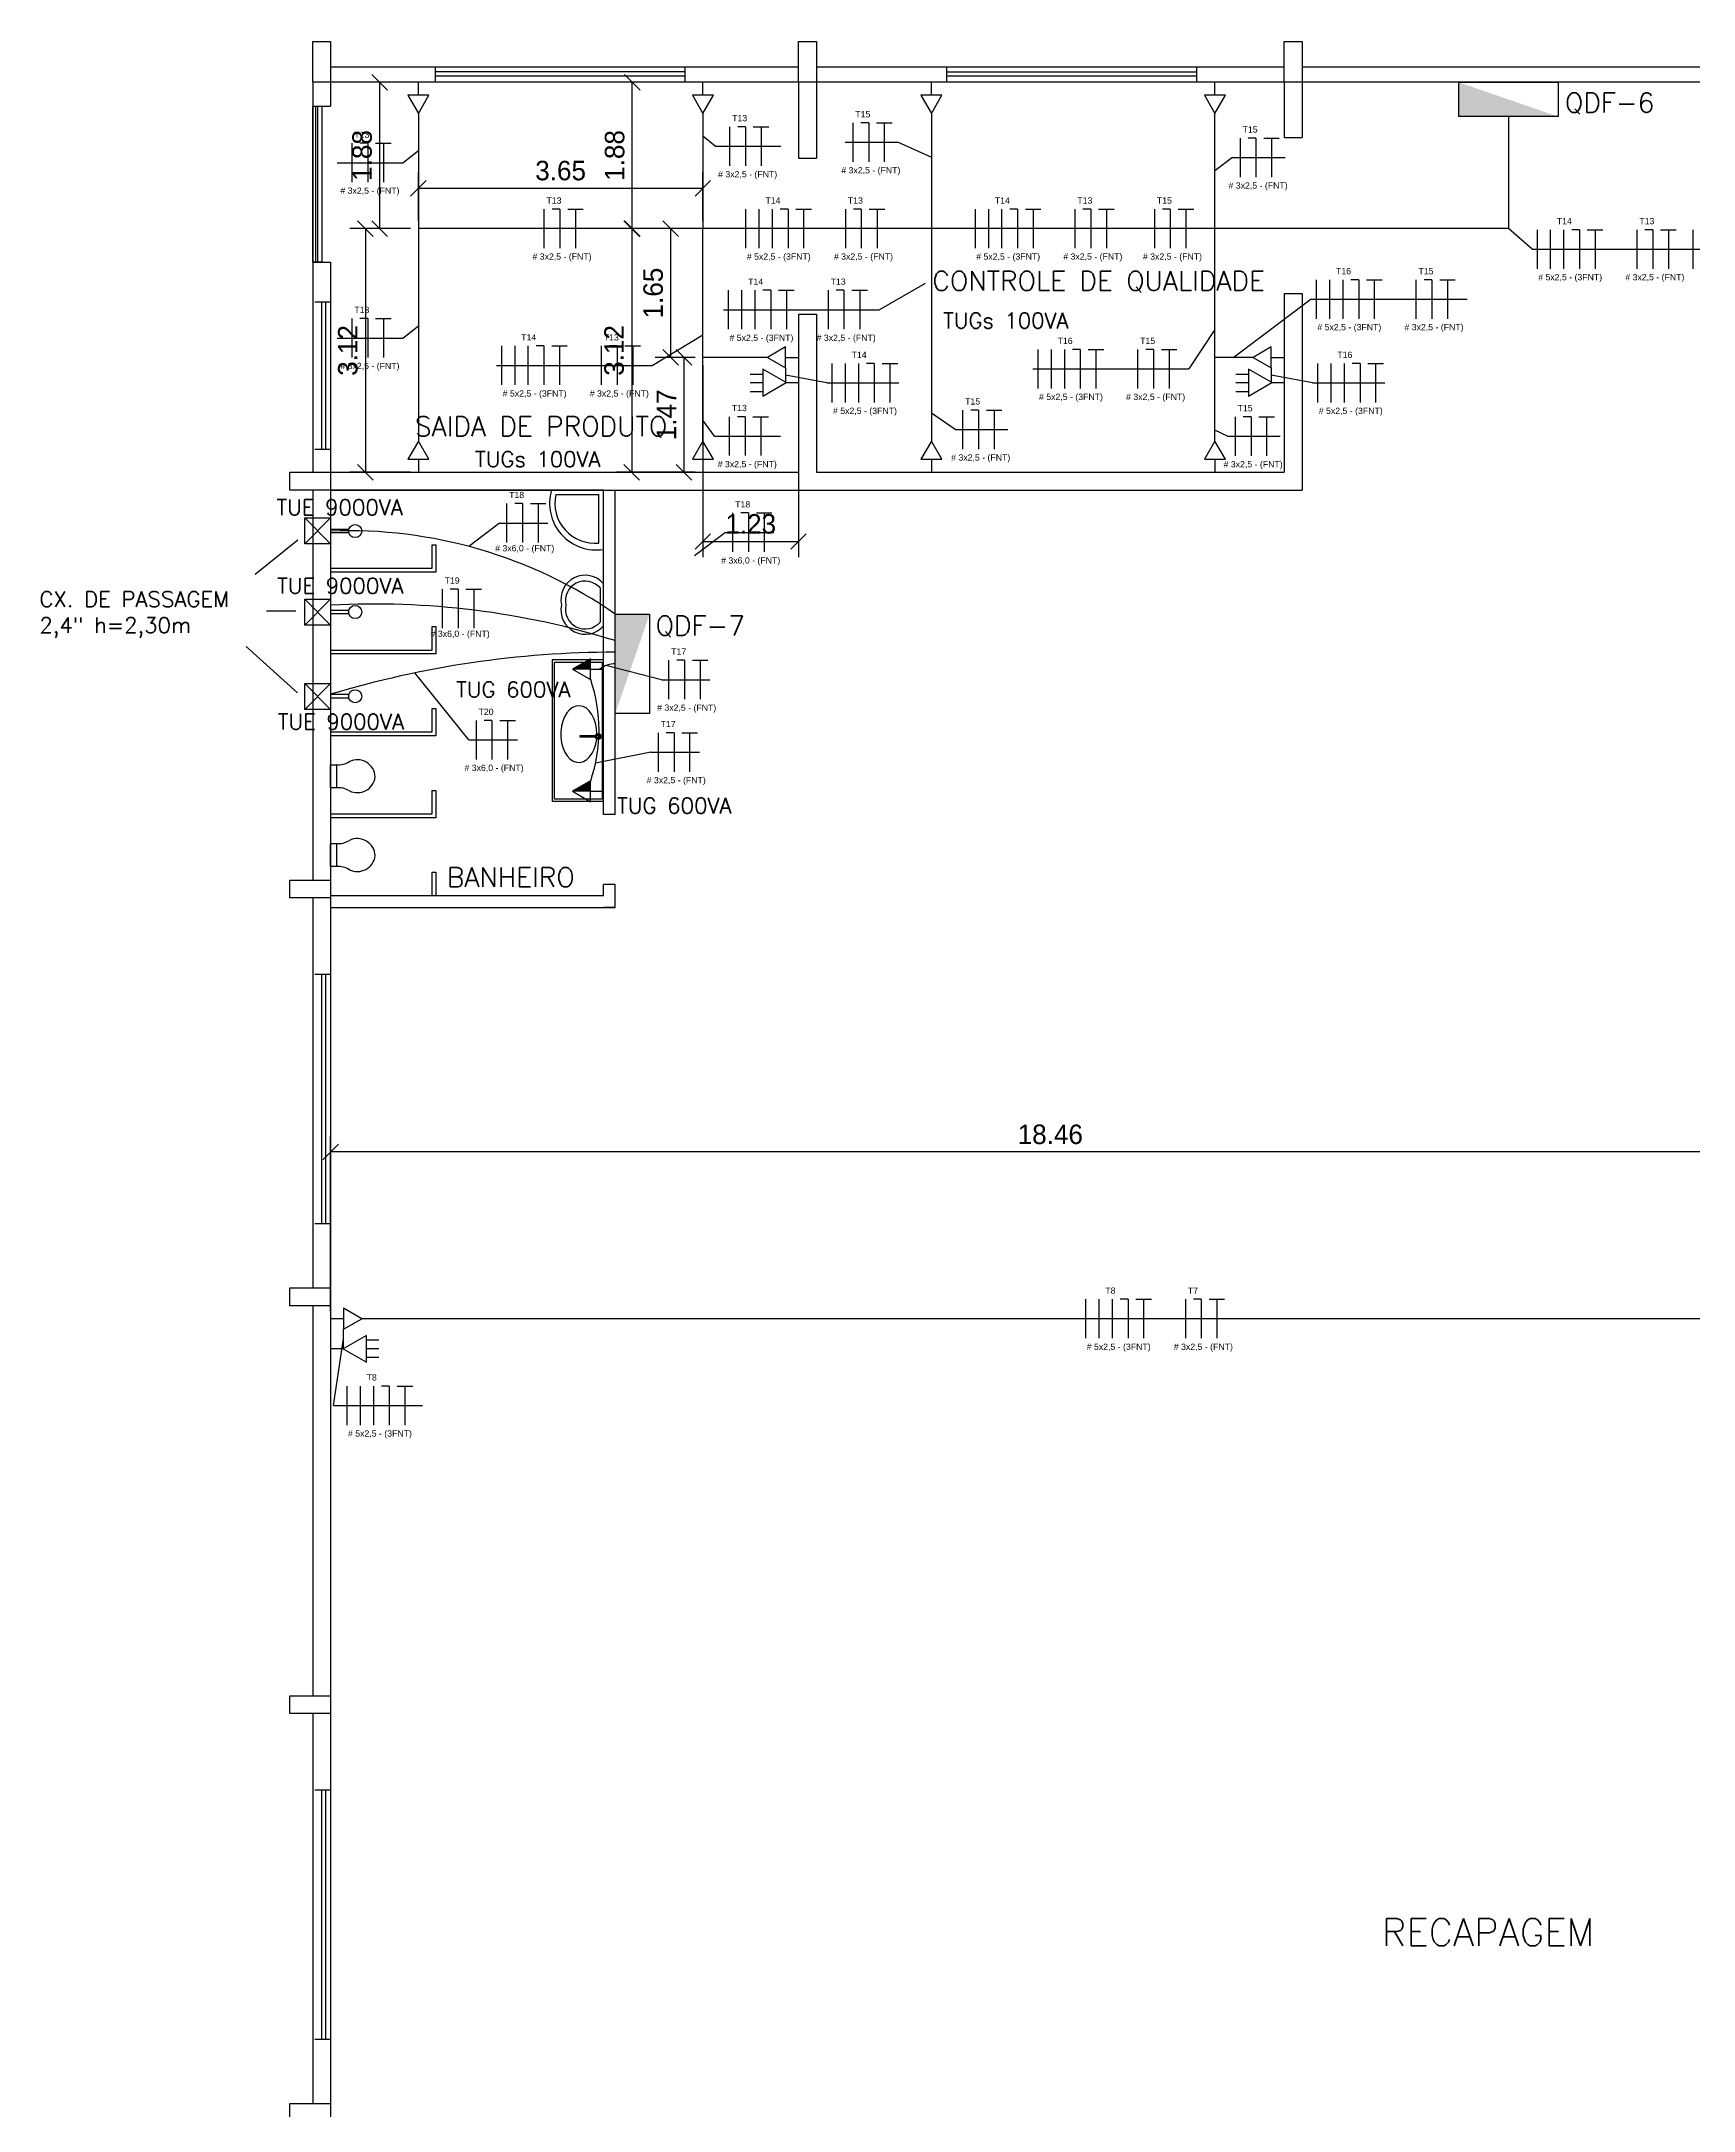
# Model space of a CAD drawing. Extents: x 196 to 330, y 12 to 148.
# Drawn here: x 271.14 to 292.33, y 107.53 to 134.06 of the extents above; entities that cross this region are included whole.
import ezdxf

# ---------------------------------------------------------------- set-up
doc = ezdxf.new("R2010")
doc.units = 0
doc.header["$MEASUREMENT"] = 0
doc.layers.get('0').update_dxf_attribs({"linetype": 'CONTINUOUS'})
doc.layers.get('DEFPOINTS').update_dxf_attribs({"linetype": 'CONTINUOUS'})
for name, color, linetype in [('_ARQ', 5, 'CONTINUOUS'), ('_ARQ-TEXTO', 4, 'CONTINUOUS'), ('_ELT-Eletroduto', 7, 'CONTINUOUS'), ('_ELT-PONTO', 2, 'CONTINUOUS'), ('_ELT-PONTO-TEXTO', 4, 'CONTINUOUS'), ('ELET_FIAÇÃO', 1, 'CONTINUOUS'), ('ELT_FIAÇÃO_TEXTO', 255, 'CONTINUOUS')]:
    doc.layers.add(name, color=color, linetype=linetype)
doc.styles.add('ARIAL', font='arial.ttf')
doc.styles.add('ROMANS', font='romans')
doc.dimstyles.new('LUMINOTECNICO', dxfattribs={"dimscale": 0, "dimtxt": 0.25, "dimasz": 0.2, "dimexe": 0.2, "dimexo": 0.1, "dimgap": 0.1, "dimtad": 1, "dimdsep": 46, "dimtxsty": 'Standard', "dimblk1": 'OBLIQUE', "dimblk2": 'OBLIQUE', "dimsah": 1, "dimcen": 0.2, "dimadec": 1, "dimazin": 0, "dimtfac": 1, "dimtmove": 0, "dimatfit": 3, "dimldrblk": 'OBLIQUE', "dimfxl": 1, "dimtolj": 1, "dimtzin": 0, "dimarcsym": 0})

# ---------------------------------------------------------------- blocks, each defined once
blk = doc.blocks.new('_OBLIQUE')
at = {"color": 0, "linetype": 'ByBlock'}
blk.add_line((-0.5, -0.5), (0.5, 0.5), dxfattribs=at)
blk = doc.blocks.new('*D42')
at = {"layer": '_ELT-Eletroduto', "color": 0, "linetype": 'Continuous', "lineweight": -2, "transparency": 16777216}
for p, q in [((274.854, 117.781), (274.854, 120.019)), ((293.313, 117.781), (293.313, 120.019)), ((293.313, 119.819), (274.854, 119.819))]:
    blk.add_line(p, q, dxfattribs=at)
at = {"layer": 'DEFPOINTS', "color": 0, "linetype": 'Continuous', "transparency": 16777216}
for p in [(274.854, 119.819), (274.854, 117.681), (293.313, 117.681)]:
    blk.add_point(p, dxfattribs=at)
at = {"layer": '_ELT-Eletroduto', "color": 0, "linetype": 'Continuous', "lineweight": -2, "transparency": 16777216, "xscale": 0.2, "yscale": 0.2, "zscale": 0.2, "rotation": 180}
blk.add_blockref('_OBLIQUE', (274.854, 119.819), dxfattribs=at)
at = {"layer": '_ELT-Eletroduto', "color": 0, "linetype": 'Continuous', "lineweight": -2, "transparency": 16777216, "xscale": 0.2, "yscale": 0.2, "zscale": 0.2}
blk.add_blockref('_OBLIQUE', (293.313, 119.819), dxfattribs=at)
at = {"layer": '_ELT-Eletroduto', "color": 0, "linetype": 'Continuous', "transparency": 16777216, "insert": (284.083, 120.044), "char_height": 0.25, "attachment_point": 5}
blk.add_mtext('\\A1;18.46', dxfattribs=at)
blk = doc.blocks.new('*D54')
at = {"layer": '_ELT-Eletroduto', "color": 0, "linetype": 'Continuous', "lineweight": -2, "transparency": 16777216}
for p, q in [((279.527, 133.534), (278.522, 133.534)), ((278.722, 131.658), (278.722, 133.534)), ((279.527, 131.658), (278.522, 131.658))]:
    blk.add_line(p, q, dxfattribs=at)
at = {"layer": 'DEFPOINTS', "color": 0, "linetype": 'Continuous', "transparency": 16777216}
for p in [(278.722, 133.534), (279.627, 133.534), (279.627, 131.658)]:
    blk.add_point(p, dxfattribs=at)
at = {"layer": '_ELT-Eletroduto', "color": 0, "linetype": 'Continuous', "lineweight": -2, "transparency": 16777216, "xscale": 0.2, "yscale": 0.2, "zscale": 0.2}
for p, rotation in [((278.722, 133.534), 90), ((278.722, 131.658), 270)]:
    blk.add_blockref('_OBLIQUE', p, dxfattribs=dict(at, rotation=rotation))
at = {"layer": '_ELT-Eletroduto', "color": 0, "linetype": 'Continuous', "transparency": 16777216, "insert": (278.497, 132.596), "char_height": 0.25, "attachment_point": 5, "rotation": 90}
blk.add_mtext('\\A1;1.88', dxfattribs=at)
blk = doc.blocks.new('*D55')
at = {"layer": '_ELT-Eletroduto', "color": 0, "linetype": 'Continuous', "lineweight": -2, "transparency": 16777216}
for p, q in [((279.527, 131.658), (278.515, 131.658)), ((278.715, 131.658), (278.715, 128.534)), ((279.527, 128.534), (278.515, 128.534))]:
    blk.add_line(p, q, dxfattribs=at)
at = {"layer": 'DEFPOINTS', "color": 0, "linetype": 'Continuous', "transparency": 16777216}
for p in [(279.627, 131.658), (278.715, 128.534), (279.627, 128.534)]:
    blk.add_point(p, dxfattribs=at)
at = {"layer": '_ELT-Eletroduto', "color": 0, "linetype": 'Continuous', "lineweight": -2, "transparency": 16777216, "xscale": 0.2, "yscale": 0.2, "zscale": 0.2}
for p, rotation in [((278.715, 131.658), 90), ((278.715, 128.534), 270)]:
    blk.add_blockref('_OBLIQUE', p, dxfattribs=dict(at, rotation=rotation))
at = {"layer": '_ELT-Eletroduto', "color": 0, "linetype": 'Continuous', "transparency": 16777216, "insert": (278.49, 130.096), "char_height": 0.25, "attachment_point": 5, "rotation": 90}
blk.add_mtext('\\A1;3.12', dxfattribs=at)
blk = doc.blocks.new('*D56')
at = {"layer": '_ELT-Eletroduto', "color": 0, "linetype": 'Continuous', "lineweight": -2, "transparency": 16777216}
for p, q in [((275.979, 131.758), (275.979, 132.376)), ((275.979, 132.176), (279.627, 132.176)), ((279.627, 131.758), (279.627, 132.376))]:
    blk.add_line(p, q, dxfattribs=at)
at = {"layer": 'DEFPOINTS', "color": 0, "linetype": 'Continuous', "transparency": 16777216}
for p in [(279.627, 132.176), (275.979, 131.658), (279.627, 131.658)]:
    blk.add_point(p, dxfattribs=at)
at = {"layer": '_ELT-Eletroduto', "color": 0, "linetype": 'Continuous', "lineweight": -2, "transparency": 16777216, "xscale": 0.2, "yscale": 0.2, "zscale": 0.2, "rotation": 180}
blk.add_blockref('_OBLIQUE', (275.979, 132.176), dxfattribs=at)
at = {"layer": '_ELT-Eletroduto', "color": 0, "linetype": 'Continuous', "lineweight": -2, "transparency": 16777216, "xscale": 0.2, "yscale": 0.2, "zscale": 0.2}
blk.add_blockref('_OBLIQUE', (279.627, 132.176), dxfattribs=at)
at = {"layer": '_ELT-Eletroduto', "color": 0, "linetype": 'Continuous', "transparency": 16777216, "insert": (277.803, 132.401), "char_height": 0.25, "attachment_point": 5}
blk.add_mtext('\\A1;3.65', dxfattribs=at)
blk = doc.blocks.new('*D57')
at = {"layer": '_ELT-Eletroduto', "color": 0, "linetype": 'Continuous', "lineweight": -2, "transparency": 16777216}
for p, q in [((275.879, 133.534), (275.283, 133.534)), ((275.483, 131.658), (275.483, 133.534)), ((275.879, 131.658), (275.283, 131.658))]:
    blk.add_line(p, q, dxfattribs=at)
at = {"layer": 'DEFPOINTS', "color": 0, "linetype": 'Continuous', "transparency": 16777216}
for p in [(275.483, 133.534), (275.979, 133.534), (275.979, 131.658)]:
    blk.add_point(p, dxfattribs=at)
at = {"layer": '_ELT-Eletroduto', "color": 0, "linetype": 'Continuous', "lineweight": -2, "transparency": 16777216, "xscale": 0.2, "yscale": 0.2, "zscale": 0.2}
for p, rotation in [((275.483, 133.534), 90), ((275.483, 131.658), 270)]:
    blk.add_blockref('_OBLIQUE', p, dxfattribs=dict(at, rotation=rotation))
at = {"layer": '_ELT-Eletroduto', "color": 0, "linetype": 'Continuous', "transparency": 16777216, "insert": (275.258, 132.596), "char_height": 0.25, "attachment_point": 5, "rotation": 90}
blk.add_mtext('\\A1;1.88', dxfattribs=at)
blk = doc.blocks.new('*D58')
at = {"layer": '_ELT-Eletroduto', "color": 0, "linetype": 'Continuous', "lineweight": -2, "transparency": 16777216}
for p, q in [((275.879, 131.658), (275.1, 131.658)), ((275.3, 131.658), (275.3, 128.534)), ((275.879, 128.534), (275.1, 128.534))]:
    blk.add_line(p, q, dxfattribs=at)
at = {"layer": 'DEFPOINTS', "color": 0, "linetype": 'Continuous', "transparency": 16777216}
for p in [(275.979, 131.658), (275.3, 128.534), (275.979, 128.534)]:
    blk.add_point(p, dxfattribs=at)
at = {"layer": '_ELT-Eletroduto', "color": 0, "linetype": 'Continuous', "lineweight": -2, "transparency": 16777216, "xscale": 0.2, "yscale": 0.2, "zscale": 0.2}
for p, rotation in [((275.3, 131.658), 90), ((275.3, 128.534), 270)]:
    blk.add_blockref('_OBLIQUE', p, dxfattribs=dict(at, rotation=rotation))
at = {"layer": '_ELT-Eletroduto', "color": 0, "linetype": 'Continuous', "transparency": 16777216, "insert": (275.075, 130.096), "char_height": 0.25, "attachment_point": 5, "rotation": 90}
blk.add_mtext('\\A1;3.12', dxfattribs=at)
blk = doc.blocks.new('*D59')
at = {"layer": '_ELT-Eletroduto', "color": 0, "linetype": 'Continuous', "lineweight": -2, "transparency": 16777216}
for p, q in [((279.627, 129.907), (279.627, 127.446)), ((280.854, 129.907), (280.854, 127.446)), ((279.627, 127.646), (280.854, 127.646))]:
    blk.add_line(p, q, dxfattribs=at)
at = {"layer": 'DEFPOINTS', "color": 0, "linetype": 'Continuous', "transparency": 16777216}
for p in [(279.627, 130.007), (280.854, 130.007), (280.854, 127.646)]:
    blk.add_point(p, dxfattribs=at)
at = {"layer": '_ELT-Eletroduto', "color": 0, "linetype": 'Continuous', "lineweight": -2, "transparency": 16777216, "xscale": 0.2, "yscale": 0.2, "zscale": 0.2, "rotation": 180}
blk.add_blockref('_OBLIQUE', (279.627, 127.646), dxfattribs=at)
at = {"layer": '_ELT-Eletroduto', "color": 0, "linetype": 'Continuous', "lineweight": -2, "transparency": 16777216, "xscale": 0.2, "yscale": 0.2, "zscale": 0.2}
blk.add_blockref('_OBLIQUE', (280.854, 127.646), dxfattribs=at)
at = {"layer": '_ELT-Eletroduto', "color": 0, "linetype": 'Continuous', "transparency": 16777216, "insert": (280.241, 127.871), "char_height": 0.25, "attachment_point": 5}
blk.add_mtext('\\A1;1.23', dxfattribs=at)
blk = doc.blocks.new('*D60')
at = {"layer": '_ELT-Eletroduto', "color": 0, "linetype": 'Continuous', "lineweight": -2, "transparency": 16777216}
for p, q in [((279.527, 130.007), (279.185, 130.007)), ((279.385, 130.007), (279.385, 128.534)), ((279.527, 128.534), (279.185, 128.534))]:
    blk.add_line(p, q, dxfattribs=at)
at = {"layer": 'DEFPOINTS', "color": 0, "linetype": 'Continuous', "transparency": 16777216}
for p in [(279.627, 130.007), (279.385, 128.534), (279.627, 128.534)]:
    blk.add_point(p, dxfattribs=at)
at = {"layer": '_ELT-Eletroduto', "color": 0, "linetype": 'Continuous', "lineweight": -2, "transparency": 16777216, "xscale": 0.2, "yscale": 0.2, "zscale": 0.2}
for p, rotation in [((279.385, 130.007), 90), ((279.385, 128.534), 270)]:
    blk.add_blockref('_OBLIQUE', p, dxfattribs=dict(at, rotation=rotation))
at = {"layer": '_ELT-Eletroduto', "color": 0, "linetype": 'Continuous', "transparency": 16777216, "insert": (279.16, 129.27), "char_height": 0.25, "attachment_point": 5, "rotation": 90}
blk.add_mtext('\\A1;1.47', dxfattribs=at)
blk = doc.blocks.new('*D61')
at = {"layer": '_ELT-Eletroduto', "color": 0, "linetype": 'Continuous', "lineweight": -2, "transparency": 16777216}
for p, q in [((279.527, 131.658), (279.016, 131.658)), ((279.216, 130.007), (279.216, 131.658)), ((279.527, 130.007), (279.016, 130.007))]:
    blk.add_line(p, q, dxfattribs=at)
at = {"layer": 'DEFPOINTS', "color": 0, "linetype": 'Continuous', "transparency": 16777216}
for p in [(279.216, 131.658), (279.627, 131.658), (279.627, 130.007)]:
    blk.add_point(p, dxfattribs=at)
at = {"layer": '_ELT-Eletroduto', "color": 0, "linetype": 'Continuous', "lineweight": -2, "transparency": 16777216, "xscale": 0.2, "yscale": 0.2, "zscale": 0.2}
for p, rotation in [((279.216, 131.658), 90), ((279.216, 130.007), 270)]:
    blk.add_blockref('_OBLIQUE', p, dxfattribs=dict(at, rotation=rotation))
at = {"layer": '_ELT-Eletroduto', "color": 0, "linetype": 'Continuous', "transparency": 16777216, "insert": (278.991, 130.832), "char_height": 0.25, "attachment_point": 5, "rotation": 90}
blk.add_mtext('\\A1;1.65', dxfattribs=at)

msp = doc.modelspace()

# ---------------------------------------------------------------- hatches: boundary and pattern name
at = {"layer": '_ELT-PONTO', "linetype": 'Continuous'}
for points in [[(290.595, 133.094), (289.321, 133.534), (289.321, 133.094)], [(278.504, 125.442), (278.945, 126.716), (278.504, 126.716)]]:
    msp.add_hatch(color=256, dxfattribs=at).paths.add_polyline_path(points)
h = msp.add_hatch(color=256, dxfattribs=at)
h.dxf.hatch_style = 1
h.paths.add_polyline_path([(277.955, 126.009), (278.188, 126.009), (278.188, 126.144)])
h = msp.add_hatch(color=256, dxfattribs=at)
h.dxf.hatch_style = 1
h.paths.add_polyline_path([(277.955, 124.444), (278.188, 124.444), (278.188, 124.579)])

# ---------------------------------------------------------------- linework, layer by layer
at = {"layer": '_ARQ'}
for p, q in [((274.854, 133.734), (280.854, 133.734)), ((276.198, 133.534), (276.198, 133.737)), ((279.398, 133.737), (279.398, 133.534)), ((281.083, 133.734), (287.083, 133.734)), ((282.756, 133.532), (282.756, 133.734)), ((285.956, 133.734), (285.956, 133.532)), ((287.313, 133.734), (293.313, 133.734)), ((274.625, 133.534), (274.625, 128.534)), ((276.198, 133.672), (279.395, 133.672)), ((276.198, 133.619), (279.395, 133.619)), ((282.756, 133.669), (285.954, 133.669)), ((282.756, 133.616), (285.954, 133.616)), ((274.651, 130.721), (274.854, 130.721)), ((274.736, 130.721), (274.736, 128.83)), ((274.789, 130.721), (274.789, 128.83)), ((274.854, 128.827), (274.651, 128.827)), ((274.625, 128.305), (274.625, 123.305)), ((274.854, 128.305), (274.854, 119.955)), ((278.354, 128.305), (274.854, 128.305)), ((278.354, 124.147), (278.354, 128.305)), ((278.504, 124.147), (278.504, 128.305)), ((274.854, 127.805), (275.084, 127.805)), ((275.084, 127.756), (274.86, 127.756)), ((275.084, 127.805), (275.084, 127.756)), ((276.154, 127.605), (276.204, 127.605)), ((276.154, 127.305), (276.154, 127.605)), ((276.204, 127.605), (276.204, 127.255)), ((274.854, 127.305), (276.154, 127.305)), ((276.204, 127.255), (274.854, 127.255)), ((274.854, 126.767), (275.084, 126.767)), ((275.084, 126.718), (274.86, 126.718)), ((275.084, 126.767), (275.084, 126.718)), ((276.154, 126.255), (276.154, 126.555)), ((276.154, 126.555), (276.204, 126.555)), ((276.204, 126.555), (276.204, 126.205)), ((274.854, 126.255), (276.154, 126.255)), ((276.204, 126.205), (274.854, 126.205)), ((278.354, 126.13), (277.693, 126.13)), ((277.693, 126.13), (277.693, 124.313)), ((274.854, 125.687), (275.084, 125.687)), ((275.084, 125.638), (274.86, 125.638)), ((275.084, 125.687), (275.084, 125.638)), ((276.154, 125.205), (276.154, 125.505)), ((276.154, 125.505), (276.204, 125.505)), ((276.204, 125.505), (276.204, 125.155)), ((274.854, 125.205), (276.154, 125.205)), ((276.204, 125.155), (274.854, 125.155)), ((276.154, 124.455), (276.204, 124.455)), ((276.154, 124.155), (276.154, 124.455)), ((276.204, 124.455), (276.204, 124.105)), ((278.354, 124.313), (277.693, 124.313)), ((274.854, 124.155), (276.154, 124.155)), ((276.204, 124.105), (274.854, 124.105)), ((278.504, 124.147), (278.354, 124.147)), ((276.154, 123.105), (276.154, 123.405)), ((276.154, 123.405), (276.204, 123.405)), ((276.204, 123.405), (276.204, 123.105)), ((278.354, 123.105), (274.854, 123.105)), ((278.504, 123.247), (278.354, 123.247)), ((274.625, 123.076), (274.625, 118.076)), ((274.854, 122.955), (278.504, 122.955)), ((278.504, 122.955), (278.354, 122.955)), ((274.651, 122.099), (274.854, 122.099)), ((274.736, 122.099), (274.736, 118.902)), ((274.789, 122.099), (274.789, 118.902)), ((274.854, 118.899), (274.651, 118.899)), ((274.625, 117.847), (274.625, 112.847)), ((274.625, 112.618), (274.625, 107.618)), ((274.651, 111.641), (274.854, 111.641)), ((274.736, 111.641), (274.736, 108.444)), ((274.789, 111.641), (274.789, 108.444)), ((274.854, 108.441), (274.651, 108.441))]:
    msp.add_line(p, q, dxfattribs=at)
at = {"layer": '_ARQ', "linetype": 'Continuous'}
for p, q in [((312, 133.534), (274.625, 133.534)), ((274.854, 133.534), (274.854, 133.228)), ((280.854, 133.534), (280.854, 132.561)), ((281.083, 133.534), (281.083, 132.561)), ((287.083, 133.534), (287.083, 132.828)), ((287.313, 133.534), (287.313, 132.828)), ((274.625, 133.228), (274.854, 133.228)), ((274.664, 131.228), (274.664, 133.228)), ((274.69, 131.228), (274.69, 133.228)), ((287.083, 132.828), (287.313, 132.828)), ((280.854, 132.561), (281.083, 132.561)), ((274.625, 131.228), (274.854, 131.228)), ((274.854, 131.228), (274.854, 94.665)), ((287.083, 130.828), (287.313, 130.828)), ((287.083, 130.828), (287.083, 128.534)), ((287.313, 130.828), (287.313, 128.305)), ((280.854, 130.561), (281.083, 130.561)), ((280.854, 130.561), (280.854, 128.534)), ((281.083, 130.561), (281.083, 128.534)), ((274.854, 128.534), (280.854, 128.534)), ((281.083, 128.534), (287.083, 128.534)), ((274.854, 128.305), (287.313, 128.305)), ((277.742, 128.248), (278.294, 128.248)), ((278.294, 127.627), (278.294, 128.248)), ((278.309, 127.051), (278.309, 126.613)), ((278.055, 125.159), (278.252, 125.159)), ((278.055, 125.137), (278.055, 125.159)), ((278.251, 125.137), (278.055, 125.137)), ((278.265, 125.148), (278.25, 125.148)), ((278.265, 125.146), (278.25, 125.146)), ((278.265, 125.145), (278.25, 125.145)), ((278.259, 125.171), (278.27, 125.16)), ((278.259, 125.122), (278.27, 125.133)), ((278.26, 125.172), (278.271, 125.161)), ((278.26, 125.121), (278.271, 125.132)), ((278.261, 125.173), (278.272, 125.162)), ((278.261, 125.12), (278.272, 125.131)), ((278.285, 125.167), (278.285, 125.183)), ((278.285, 125.11), (278.285, 125.126)), ((278.286, 125.167), (278.286, 125.183)), ((278.286, 125.11), (278.286, 125.126)), ((278.287, 125.167), (278.287, 125.183)), ((278.287, 125.11), (278.287, 125.126)), ((278.299, 125.131), (278.311, 125.12)), ((278.3, 125.162), (278.311, 125.173)), ((278.301, 125.161), (278.312, 125.172)), ((278.301, 125.133), (278.313, 125.122)), ((278.301, 125.132), (278.312, 125.121)), ((278.302, 125.16), (278.313, 125.171)), ((278.306, 125.148), (278.322, 125.148)), ((278.306, 125.146), (278.322, 125.146)), ((278.306, 125.145), (278.322, 125.145)), ((278.354, 123.105), (278.354, 123.247)), ((278.504, 122.955), (278.504, 123.247))]:
    msp.add_line(p, q, dxfattribs=at)
at = {"layer": '_ARQ'}
for points in [[(274.854, 134.059), (274.854, 133.534), (274.625, 133.534), (274.625, 134.059)], [(281.083, 134.059), (281.083, 133.534), (280.854, 133.534), (280.854, 134.059)], [(287.313, 134.059), (287.313, 133.534), (287.083, 133.534), (287.083, 134.059)], [(274.33, 128.534), (274.854, 128.534), (274.854, 128.305), (274.33, 128.305)], [(274.927, 124.784), (274.927, 124.489), (274.854, 124.489), (274.854, 124.784)], [(274.927, 123.773), (274.927, 123.478), (274.854, 123.478), (274.854, 123.773)], [(274.33, 123.305), (274.854, 123.305), (274.854, 123.076), (274.33, 123.076)], [(274.33, 118.076), (274.854, 118.076), (274.854, 117.847), (274.33, 117.847)], [(274.33, 112.847), (274.854, 112.847), (274.854, 112.618), (274.33, 112.618)], [(274.33, 107.618), (274.854, 107.618), (274.854, 107.388), (274.33, 107.388)]]:
    msp.add_lwpolyline(points, close=True, dxfattribs=at)
at = {"layer": '_ARQ', "linetype": 'Continuous'}
for points in [[(274.625, 133.228), (274.74, 133.228), (274.74, 131.228), (274.625, 131.228)], [(277.724, 126.099), (278.334, 126.099), (278.334, 124.344), (277.724, 124.344)]]:
    msp.add_lwpolyline(points, close=True, dxfattribs=at)
at = {"layer": '_ARQ'}
for centre in [(275.168, 127.78), (275.168, 126.742), (275.168, 125.662)]:
    msp.add_circle(centre, 0.0841, dxfattribs=at)
at = {"layer": '_ARQ', "linetype": 'Continuous'}
for radius in [0.0363, 0.0206]:
    msp.add_circle((278.286, 125.146), radius, dxfattribs=at)
for centre, radius, start, end in [((278.258, 128.134), 0.596, 163.3317, 279.2567), ((278.244, 128.138), 0.514, 167.6282, 275.6183)]:
    msp.add_arc(centre, radius, start, end, dxfattribs=at)
at = {"layer": '_ARQ'}
for centre, radius, start, end in [((278.118, 126.903), 0.311, 40.5713, 192.607), ((278.117, 126.887), 0.252, 40.5713, 192.607), ((278.118, 126.768), 0.311, 167.4754, 319.5111), ((278.117, 126.777), 0.252, 167.4754, 319.5111), ((274.951, 125.049), 0.265, 264.7974, 302.622), ((275.195, 124.617), 0.231, 2.7533, 115.848), ((274.951, 124.225), 0.265, 57.378, 95.2026), ((275.195, 124.659), 0.233, 244.4474, 352.0129), ((274.951, 124.038), 0.265, 264.7974, 302.622), ((275.195, 123.606), 0.231, 2.7533, 115.848), ((274.951, 123.214), 0.265, 57.378, 95.2026), ((275.195, 123.648), 0.233, 244.4474, 352.0129)]:
    msp.add_arc(centre, radius, start, end, dxfattribs=at)
at = {"layer": '_ARQ', "linetype": 'Continuous'}
msp.add_ellipse((278.037, 125.177), major_axis=(0, -0.364), ratio=0.6369, start_param=1.574969, end_param=7.687357, dxfattribs=at)
at = {"layer": '_ELT-Eletroduto', "linetype": 'Continuous'}
for p, q in [((275.979, 133.135), (275.979, 131.888)), ((279.627, 133.135), (279.627, 131.658)), ((282.558, 133.135), (282.558, 131.658)), ((286.193, 131.658), (286.193, 133.135)), ((289.958, 133.094), (289.958, 131.658)), ((275.979, 131.888), (275.979, 128.933)), ((289.958, 131.658), (275.979, 131.658)), ((279.627, 128.933), (279.627, 131.658)), ((282.558, 131.658), (282.558, 128.933)), ((286.193, 128.933), (286.193, 131.658)), ((280.455, 130.007), (279.627, 130.007)), ((286.684, 130.007), (286.193, 130.007)), ((280.688, 129.872), (280.688, 129.686)), ((286.917, 129.872), (286.917, 129.686)), ((275.02, 117.299), (275.02, 117.546)), ((293.178, 117.681), (275.253, 117.681))]:
    msp.add_line(p, q, dxfattribs=at)
for centre, radius, start, end in [((275.077, 121.761), 6.024, 55.3252, 92.1188), ((275.411, 116.428), 10.417, 72.7266, 93.0652), ((278.504, 113.598), 12.628, 90, 106.8004), ((278.504, 125.767), 0.312, 90, 129.0924), ((276.29, 125.227), 2.006, 341.1531, 18.8469)]:
    msp.add_arc(centre, radius, start, end, dxfattribs=at)
at = {"layer": '_ELT-PONTO'}
for p, q in [((275.979, 133.368), (275.979, 133.534)), ((279.627, 133.368), (279.627, 133.534)), ((282.558, 133.368), (282.558, 133.534)), ((286.193, 133.368), (286.193, 133.534)), ((275.844, 133.368), (275.979, 133.135)), ((276.113, 133.368), (275.844, 133.368)), ((275.979, 133.135), (276.113, 133.368)), ((279.493, 133.368), (279.627, 133.135)), ((279.762, 133.368), (279.493, 133.368)), ((279.627, 133.135), (279.762, 133.368)), ((282.423, 133.368), (282.558, 133.135)), ((282.692, 133.368), (282.423, 133.368)), ((282.558, 133.135), (282.692, 133.368)), ((286.059, 133.368), (286.193, 133.135)), ((286.328, 133.368), (286.059, 133.368)), ((286.193, 133.135), (286.328, 133.368)), ((280.688, 130.141), (280.455, 130.007)), ((280.455, 130.007), (280.688, 129.872)), ((280.688, 129.872), (280.688, 130.141)), ((280.688, 130.007), (280.854, 130.007)), ((286.917, 130.141), (286.684, 130.007)), ((286.684, 130.007), (286.917, 129.872)), ((286.917, 129.872), (286.917, 130.141)), ((286.917, 130.007), (287.083, 130.007)), ((280.235, 129.794), (280.396, 129.794)), ((286.464, 129.794), (286.625, 129.794)), ((280.235, 129.683), (280.396, 129.683)), ((280.235, 129.571), (280.396, 129.571)), ((280.694, 129.683), (280.854, 129.683)), ((286.464, 129.683), (286.625, 129.683)), ((286.464, 129.571), (286.625, 129.571)), ((286.923, 129.683), (287.083, 129.683)), ((275.979, 128.933), (275.844, 128.7)), ((275.844, 128.7), (276.113, 128.7)), ((276.113, 128.7), (275.979, 128.933)), ((275.979, 128.7), (275.979, 128.534)), ((279.627, 128.933), (279.493, 128.7)), ((279.493, 128.7), (279.762, 128.7)), ((279.762, 128.7), (279.627, 128.933)), ((279.627, 128.7), (279.627, 128.534)), ((282.558, 128.933), (282.423, 128.7)), ((282.423, 128.7), (282.692, 128.7)), ((282.692, 128.7), (282.558, 128.933)), ((282.558, 128.7), (282.558, 128.534)), ((286.193, 128.933), (286.059, 128.7)), ((286.059, 128.7), (286.328, 128.7)), ((286.328, 128.7), (286.193, 128.933)), ((286.193, 128.7), (286.193, 128.534)), ((274.854, 127.948), (274.522, 127.615)), ((274.522, 127.948), (274.854, 127.615)), ((274.522, 127.615), (274.522, 127.948)), ((274.522, 127.948), (274.854, 127.948)), ((274.854, 127.948), (274.854, 127.615)), ((274.854, 127.615), (274.522, 127.615)), ((274.854, 126.907), (274.522, 126.575)), ((274.522, 126.907), (274.854, 126.575)), ((274.522, 126.575), (274.522, 126.907)), ((274.522, 126.907), (274.854, 126.907)), ((274.854, 126.907), (274.854, 126.575)), ((274.854, 126.575), (274.522, 126.575)), ((278.188, 126.144), (277.955, 126.009)), ((278.188, 125.875), (278.188, 126.144)), ((274.854, 125.827), (274.522, 125.494)), ((274.522, 125.827), (274.854, 125.494)), ((274.522, 125.494), (274.522, 125.827)), ((274.522, 125.827), (274.854, 125.827)), ((274.854, 125.827), (274.854, 125.494)), ((277.955, 126.009), (278.188, 125.875)), ((278.188, 126.009), (278.354, 126.009)), ((274.854, 125.494), (274.522, 125.494)), ((278.188, 124.579), (277.955, 124.444)), ((277.955, 124.444), (278.188, 124.31)), ((278.188, 124.31), (278.188, 124.579)), ((278.188, 124.444), (278.354, 124.444)), ((275.253, 117.681), (275.02, 117.815)), ((275.02, 117.815), (275.02, 117.546)), ((275.02, 117.681), (274.854, 117.681)), ((275.02, 117.546), (275.253, 117.681)), ((275.015, 117.295), (274.854, 117.295)), ((275.473, 117.407), (275.313, 117.407)), ((275.473, 117.295), (275.313, 117.295)), ((275.473, 117.184), (275.313, 117.184))]:
    msp.add_line(p, q, dxfattribs=at)
at = {"layer": '_ELT-PONTO', "linetype": 'Continuous'}
for p, q in [((278.188, 126.009), (277.955, 126.009)), ((278.188, 124.444), (277.955, 124.444))]:
    msp.add_line(p, q, dxfattribs=at)
for points in [[(289.321, 133.094), (289.321, 133.534), (290.595, 133.534), (290.595, 133.094)], [(278.504, 126.716), (278.945, 126.716), (278.945, 125.442), (278.504, 125.442)]]:
    msp.add_lwpolyline(points, close=True, dxfattribs=at)
at = {"layer": '_ELT-PONTO'}
for points in [[(280.694, 129.683), (280.396, 129.855), (280.396, 129.51)], [(286.923, 129.683), (286.625, 129.855), (286.625, 129.51)], [(275.015, 117.295), (275.313, 117.123), (275.313, 117.468)]]:
    msp.add_lwpolyline(points, close=True, dxfattribs=at)
at = {"layer": '_ELT-PONTO-TEXTO', "linetype": 'Continuous'}
for p, q in [((274.435, 127.665), (273.887, 127.225)), ((274.409, 126.754), (274.03, 126.754)), ((274.429, 125.706), (273.769, 126.299))]:
    msp.add_line(p, q, dxfattribs=at)
at = {"layer": 'ELET_FIAÇÃO', "linetype": 'Continuous'}
for p, q in [((279.974, 132.464), (279.974, 132.964)), ((280.174, 132.964), (280.074, 132.964)), ((280.174, 132.964), (280.174, 132.464)), ((280.274, 132.964), (280.474, 132.964)), ((280.376, 132.964), (280.376, 132.464)), ((281.554, 132.515), (281.554, 133.015)), ((281.754, 133.015), (281.654, 133.015)), ((281.754, 133.015), (281.754, 132.515)), ((281.854, 133.015), (282.054, 133.015)), ((281.954, 133.015), (281.954, 132.515)), ((275.13, 132.253), (275.13, 132.753)), ((275.33, 132.753), (275.23, 132.753)), ((275.33, 132.753), (275.33, 132.253)), ((275.43, 132.753), (275.63, 132.753)), ((275.532, 132.753), (275.532, 132.253)), ((286.52, 132.319), (286.52, 132.819)), ((286.72, 132.819), (286.62, 132.819)), ((286.72, 132.819), (286.72, 132.319)), ((286.82, 132.819), (287.02, 132.819)), ((286.92, 132.819), (286.92, 132.319)), ((277.594, 131.408), (277.594, 131.908)), ((277.794, 131.908), (277.694, 131.908)), ((277.794, 131.908), (277.794, 131.408)), ((277.894, 131.908), (278.094, 131.908)), ((277.995, 131.908), (277.995, 131.408)), ((280.18, 131.408), (280.18, 131.908)), ((280.35, 131.408), (280.35, 131.908)), ((280.52, 131.408), (280.52, 131.908)), ((280.72, 131.908), (280.62, 131.908)), ((280.72, 131.908), (280.72, 131.408)), ((280.82, 131.908), (281.02, 131.908)), ((280.92, 131.908), (280.92, 131.408)), ((281.459, 131.408), (281.459, 131.908)), ((281.659, 131.908), (281.559, 131.908)), ((281.659, 131.908), (281.659, 131.408)), ((281.759, 131.908), (281.959, 131.908)), ((281.861, 131.908), (281.861, 131.408)), ((283.122, 131.408), (283.122, 131.908)), ((283.293, 131.408), (283.293, 131.908)), ((283.463, 131.408), (283.463, 131.908)), ((283.663, 131.908), (283.563, 131.908)), ((283.663, 131.908), (283.663, 131.408)), ((283.763, 131.908), (283.963, 131.908)), ((283.863, 131.908), (283.863, 131.408)), ((284.402, 131.408), (284.402, 131.908)), ((284.602, 131.908), (284.502, 131.908)), ((284.602, 131.908), (284.602, 131.408)), ((284.702, 131.908), (284.902, 131.908)), ((284.804, 131.908), (284.804, 131.408)), ((285.422, 131.408), (285.422, 131.908)), ((285.622, 131.908), (285.522, 131.908)), ((285.622, 131.908), (285.622, 131.408)), ((285.722, 131.908), (285.922, 131.908)), ((285.822, 131.908), (285.822, 131.408)), ((290.329, 131.144), (290.329, 131.644)), ((290.499, 131.144), (290.499, 131.644)), ((290.67, 131.144), (290.67, 131.644)), ((290.87, 131.644), (290.77, 131.644)), ((290.87, 131.644), (290.87, 131.144)), ((290.97, 131.644), (291.17, 131.644)), ((291.07, 131.644), (291.07, 131.144)), ((291.609, 131.144), (291.609, 131.644)), ((291.809, 131.644), (291.709, 131.644)), ((291.809, 131.644), (291.809, 131.144)), ((291.909, 131.644), (292.109, 131.644)), ((292.011, 131.644), (292.011, 131.144)), ((292.327, 131.144), (292.327, 131.644)), ((279.958, 130.368), (279.958, 130.868)), ((280.128, 130.368), (280.128, 130.868)), ((280.298, 130.368), (280.298, 130.868)), ((280.498, 130.868), (280.398, 130.868)), ((280.498, 130.868), (280.498, 130.368)), ((280.598, 130.868), (280.798, 130.868)), ((280.698, 130.868), (280.698, 130.368)), ((281.237, 130.368), (281.237, 130.868)), ((281.437, 130.868), (281.337, 130.868)), ((281.437, 130.868), (281.437, 130.368)), ((281.537, 130.868), (281.737, 130.868)), ((281.639, 130.868), (281.639, 130.368)), ((287.497, 130.503), (287.497, 131.003)), ((287.668, 130.503), (287.668, 131.003)), ((287.838, 130.503), (287.838, 131.003)), ((288.038, 131.003), (287.938, 131.003)), ((288.038, 131.003), (288.038, 130.503)), ((288.138, 131.003), (288.338, 131.003)), ((288.238, 131.003), (288.238, 130.503)), ((288.777, 130.503), (288.777, 131.003)), ((288.977, 131.003), (288.877, 131.003)), ((288.977, 131.003), (288.977, 130.503)), ((289.077, 131.003), (289.277, 131.003)), ((289.177, 131.003), (289.177, 130.503)), ((275.13, 130.005), (275.13, 130.505)), ((275.33, 130.505), (275.23, 130.505)), ((275.33, 130.505), (275.33, 130.005)), ((275.43, 130.505), (275.63, 130.505)), ((275.532, 130.505), (275.532, 130.005)), ((277.049, 129.654), (277.049, 130.154)), ((277.219, 129.654), (277.219, 130.154)), ((277.389, 129.654), (277.389, 130.154)), ((277.589, 130.154), (277.489, 130.154)), ((277.589, 130.154), (277.589, 129.654)), ((277.689, 130.154), (277.889, 130.154)), ((277.789, 130.154), (277.789, 129.654)), ((278.328, 129.654), (278.328, 130.154)), ((278.528, 130.154), (278.428, 130.154)), ((278.528, 130.154), (278.528, 129.654)), ((278.628, 130.154), (278.828, 130.154)), ((278.73, 130.154), (278.73, 129.654)), ((283.927, 129.609), (283.927, 130.109)), ((284.098, 129.609), (284.098, 130.109)), ((284.268, 129.609), (284.268, 130.109)), ((284.468, 130.109), (284.368, 130.109)), ((284.468, 130.109), (284.468, 129.609)), ((284.568, 130.109), (284.768, 130.109)), ((284.668, 130.109), (284.668, 129.609)), ((285.207, 129.609), (285.207, 130.109)), ((285.407, 130.109), (285.307, 130.109)), ((285.407, 130.109), (285.407, 129.609)), ((285.507, 130.109), (285.707, 130.109)), ((285.607, 130.109), (285.607, 129.609)), ((281.285, 129.43), (281.285, 129.93)), ((281.455, 129.43), (281.455, 129.93)), ((281.626, 129.43), (281.626, 129.93)), ((281.826, 129.93), (281.726, 129.93)), ((281.826, 129.93), (281.826, 129.43)), ((281.926, 129.93), (282.126, 129.93)), ((282.026, 129.93), (282.026, 129.43)), ((287.514, 129.43), (287.514, 129.93)), ((287.685, 129.43), (287.685, 129.93)), ((287.855, 129.43), (287.855, 129.93)), ((288.055, 129.93), (287.955, 129.93)), ((288.055, 129.93), (288.055, 129.43)), ((288.155, 129.93), (288.355, 129.93)), ((288.255, 129.93), (288.255, 129.43)), ((279.97, 128.747), (279.97, 129.247)), ((280.17, 129.247), (280.07, 129.247)), ((280.17, 129.247), (280.17, 128.747)), ((280.27, 129.247), (280.47, 129.247)), ((280.372, 129.247), (280.372, 128.747)), ((282.963, 128.832), (282.963, 129.332)), ((283.163, 129.332), (283.063, 129.332)), ((283.163, 129.332), (283.163, 128.832)), ((283.263, 129.332), (283.463, 129.332)), ((283.363, 129.332), (283.363, 128.832)), ((286.457, 128.745), (286.457, 129.245)), ((286.657, 129.245), (286.557, 129.245)), ((286.657, 129.245), (286.657, 128.745)), ((286.757, 129.245), (286.957, 129.245)), ((286.857, 129.245), (286.857, 128.745)), ((277.115, 127.632), (277.115, 128.132)), ((277.315, 128.132), (277.215, 128.132)), ((277.315, 128.132), (277.315, 127.632)), ((277.415, 128.132), (277.615, 128.132)), ((277.515, 128.132), (277.515, 127.632)), ((280.013, 127.512), (280.013, 128.012)), ((280.213, 128.012), (280.113, 128.012)), ((280.213, 128.012), (280.213, 127.512)), ((280.313, 128.012), (280.513, 128.012)), ((280.414, 128.012), (280.414, 127.512)), ((276.288, 126.536), (276.288, 127.036)), ((276.488, 127.036), (276.388, 127.036)), ((276.488, 127.036), (276.488, 126.536)), ((276.588, 127.036), (276.788, 127.036)), ((276.688, 127.036), (276.688, 126.536)), ((279.193, 125.624), (279.193, 126.124)), ((279.393, 126.124), (279.293, 126.124)), ((279.393, 126.124), (279.393, 125.624)), ((279.493, 126.124), (279.693, 126.124)), ((279.593, 126.124), (279.593, 125.624)), ((276.723, 124.853), (276.723, 125.353)), ((276.923, 125.353), (276.823, 125.353)), ((276.923, 125.353), (276.923, 124.853)), ((277.023, 125.353), (277.223, 125.353)), ((277.123, 125.353), (277.123, 124.853)), ((279.058, 124.695), (279.058, 125.195)), ((279.258, 125.195), (279.158, 125.195)), ((279.258, 125.195), (279.258, 124.695)), ((279.358, 125.195), (279.558, 125.195)), ((279.458, 125.195), (279.458, 124.695)), ((284.539, 117.431), (284.539, 117.931)), ((284.71, 117.431), (284.71, 117.931)), ((284.88, 117.431), (284.88, 117.931)), ((285.08, 117.931), (284.98, 117.931)), ((285.08, 117.931), (285.08, 117.431)), ((285.18, 117.931), (285.38, 117.931)), ((285.28, 117.931), (285.28, 117.431)), ((285.819, 117.431), (285.819, 117.931)), ((286.019, 117.931), (285.919, 117.931)), ((286.019, 117.931), (286.019, 117.431)), ((286.119, 117.931), (286.319, 117.931)), ((286.219, 117.931), (286.219, 117.431)), ((275.065, 116.318), (275.065, 116.818)), ((275.235, 116.318), (275.235, 116.818)), ((275.406, 116.318), (275.406, 116.818)), ((275.606, 116.818), (275.506, 116.818)), ((275.606, 116.818), (275.606, 116.318)), ((275.706, 116.818), (275.906, 116.818)), ((275.806, 116.818), (275.806, 116.318))]:
    msp.add_line(p, q, dxfattribs=at)
at = {"layer": 'ELT_FIAÇÃO_TEXTO', "linetype": 'Continuous'}
for p, q in [((275.781, 132.503), (275.979, 132.658)), ((279.783, 132.714), (279.627, 132.844)), ((282.13, 132.765), (282.558, 132.576)), ((286.418, 132.569), (286.193, 132.397)), ((290.262, 131.394), (289.958, 131.658)), ((281.889, 130.618), (282.483, 130.959)), ((287.43, 130.753), (286.439, 130.011)), ((275.781, 130.255), (275.979, 130.411)), ((278.979, 129.904), (279.627, 130.296)), ((286.193, 130.366), (285.858, 129.859)), ((281.218, 129.68), (280.688, 129.779)), ((287.447, 129.68), (286.917, 129.779)), ((282.861, 129.082), (282.558, 129.294)), ((279.778, 128.997), (279.627, 129.201)), ((286.354, 128.995), (286.193, 129.076)), ((277.018, 127.882), (276.624, 127.584)), ((279.917, 127.762), (279.522, 127.464)), ((279.096, 125.874), (278.384, 126.055)), ((276.626, 125.103), (275.934, 125.962)), ((278.962, 124.945), (278.251, 124.805)), ((274.892, 116.568), (275.02, 117.422))]:
    msp.add_line(p, q, dxfattribs=at)
at = {"layer": 'ELT_FIAÇÃO_TEXTO', "color": 7, "linetype": 'Continuous'}
for points in [[(279.783, 132.714), (280.626, 132.714)], [(281.452, 132.765), (282.13, 132.765)], [(274.939, 132.503), (275.781, 132.503)], [(286.418, 132.569), (287.096, 132.569)], [(290.262, 131.394), (292.26, 131.394)], [(292.26, 131.394), (294.258, 131.394)], [(279.891, 130.618), (281.889, 130.618)], [(287.43, 130.753), (289.428, 130.753)], [(274.939, 130.255), (275.781, 130.255)], [(276.981, 129.904), (278.979, 129.904)], [(283.86, 129.859), (285.858, 129.859)], [(281.218, 129.68), (282.142, 129.68)], [(287.447, 129.68), (288.372, 129.68)], [(279.778, 128.997), (280.621, 128.997)], [(282.861, 129.082), (283.539, 129.082)], [(286.354, 128.995), (287.032, 128.995)], [(277.018, 127.882), (277.64, 127.882)], [(279.917, 127.762), (280.538, 127.762)], [(279.096, 125.874), (279.718, 125.874)], [(276.626, 125.103), (277.248, 125.103)], [(278.962, 124.945), (279.583, 124.945)], [(274.892, 116.568), (276.033, 116.568)]]:
    msp.add_lwpolyline(points, dxfattribs=at)

# ---------------------------------------------------------------- texts
at = {"layer": '_ARQ-TEXTO', "style": 'ROMANS'}
for s, height, p in [('QDF-6', 0.25, (290.683, 133.148)), ('CONTROLE DE QUALIDADE', 0.25, (282.571, 130.863)), ('SAIDA DE PRODUTO', 0.25, (275.935, 128.999)), ('QDF-7', 0.25, (279.021, 126.443)), ('BANHEIRO', 0.25, (276.345, 123.217)), ('RECAPAGEM', 0.35, (288.334, 109.639))]:
    msp.add_text(s, height=height, dxfattribs=at).set_placement(p)
at = {"layer": '_ELT-PONTO-TEXTO', "linetype": 'Continuous', "char_height": 0.2, "attachment_point": 1, "style": 'ARIAL'}
for s, width, insert in [('{\\Fromans|c0;TUGs 100VA}', 1.83898, (282.707, 130.579)), ('{\\Fromans|c0;TUGs 100VA}', 1.83898, (276.705, 128.802)), ('{\\Fromans|c0;TUE 9000VA}', 1.83898, (274.159, 128.184)), ('{\\Fromans|c0;TUE 9000VA}', 1.83898, (274.167, 127.178)), ('{\\Fromans|c0;CX. DE PASSAGEM 2,4" h=2,30m }', 2.83586, (271.118, 127.007)), ('{\\Fromans|c0;TUG 600VA}', 1.83898, (276.463, 125.849)), ('{\\Fromans|c0;TUE 9000VA}', 1.83898, (274.175, 125.435)), ('{\\Fromans|c0;TUG 600VA}', 1.83898, (278.528, 124.36))]:
    msp.add_mtext_dynamic_manual_height_columns(s, width=width, gutter_width=12.5, heights=[0], dxfattribs=dict(at, insert=insert))
at = {"layer": 'ELT_FIAÇÃO_TEXTO', "linetype": 'Continuous', "char_height": 0.08, "attachment_point": 1, "style": 'ARIAL'}
for s, width, insert in [('T13', 0.13359, (280.003, 133.115)), ('T15', 0.13359, (281.582, 133.165)), ('T15', 0.13359, (286.549, 132.97)), ('T13', 0.13359, (275.158, 132.903)), ('# 3x2,5 - (FNT)', 0.84197, (279.823, 132.396)), ('# 3x2,5 - (FNT)', 0.84197, (281.403, 132.447)), ('# 3x2,5 - (FNT)', 0.84197, (274.979, 132.185)), ('# 3x2,5 - (FNT)', 0.84197, (286.369, 132.251)), ('T13', 0.13359, (277.622, 132.059)), ('T14', 0.13359, (280.43, 132.059)), ('T13', 0.13359, (281.487, 132.059)), ('T14', 0.13359, (283.372, 132.059)), ('T13', 0.13359, (284.43, 132.059)), ('T15', 0.13359, (285.45, 132.059)), ('T14', 0.13359, (290.579, 131.795)), ('T13', 0.13359, (291.637, 131.795)), ('# 3x2,5 - (FNT)', 0.84197, (277.442, 131.34)), ('# 5x2,5 - (3FNT)', 0.84197, (280.191, 131.34)), ('# 3x2,5 - (FNT)', 0.84197, (281.308, 131.34)), ('# 5x2,5 - (3FNT)', 0.84197, (283.133, 131.34)), ('# 3x2,5 - (FNT)', 0.84197, (284.25, 131.34)), ('# 3x2,5 - (FNT)', 0.84197, (285.271, 131.34)), ('T16', 0.13359, (287.747, 131.153)), ('T15', 0.13359, (288.805, 131.153)), ('# 5x2,5 - (3FNT)', 0.84197, (290.34, 131.076)), ('# 3x2,5 - (FNT)', 0.84197, (291.457, 131.076)), ('T14', 0.13359, (280.208, 131.018)), ('T13', 0.13359, (281.266, 131.018)), ('T13', 0.13359, (275.158, 130.656)), ('T14', 0.13359, (277.298, 130.304)), ('T13', 0.13359, (278.356, 130.304)), ('# 5x2,5 - (3FNT)', 0.84197, (279.969, 130.299)), ('# 3x2,5 - (FNT)', 0.84197, (281.086, 130.299)), ('# 5x2,5 - (3FNT)', 0.84197, (287.508, 130.435)), ('# 3x2,5 - (FNT)', 0.84197, (288.625, 130.435)), ('T14', 0.13359, (281.535, 130.08)), ('T16', 0.13359, (284.177, 130.259)), ('T15', 0.13359, (285.235, 130.259)), ('T16', 0.13359, (287.764, 130.08)), ('# 3x2,5 - (FNT)', 0.84197, (274.979, 129.937)), ('# 5x2,5 - (3FNT)', 0.84197, (277.06, 129.585)), ('# 3x2,5 - (FNT)', 0.84197, (278.177, 129.585)), ('T15', 0.13359, (282.991, 129.483)), ('# 5x2,5 - (3FNT)', 0.84197, (283.938, 129.541)), ('# 3x2,5 - (FNT)', 0.84197, (285.055, 129.541)), ('T13', 0.13359, (279.998, 129.398)), ('# 5x2,5 - (3FNT)', 0.84197, (281.296, 129.362)), ('T15', 0.13359, (286.485, 129.396)), ('# 5x2,5 - (3FNT)', 0.84197, (287.526, 129.362)), ('# 3x2,5 - (FNT)', 0.84197, (279.818, 128.679)), ('# 3x2,5 - (FNT)', 0.84197, (282.812, 128.764)), ('# 3x2,5 - (FNT)', 0.84197, (286.305, 128.677)), ('T18', 0.13359, (277.143, 128.283)), ('T18', 0.13359, (280.042, 128.163)), ('# 3x6,0 - (FNT)', 0.84197, (276.964, 127.6)), ('# 3x6,0 - (FNT)', 0.84197, (279.862, 127.444)), ('T19', 0.13359, (276.316, 127.186)), ('# 3x6,0 - (FNT)', 0.84197, (276.136, 126.504)), ('T17', 0.13359, (279.221, 126.275)), ('T20', 0.13359, (276.751, 125.503)), ('# 3x2,5 - (FNT)', 0.84197, (279.041, 125.556)), ('T17', 0.13359, (279.086, 125.346)), ('# 3x6,0 - (FNT)', 0.84197, (276.571, 124.785)), ('# 3x2,5 - (FNT)', 0.84197, (278.907, 124.627)), ('T8', 0.13359, (284.789, 118.081)), ('T7', 0.13359, (285.847, 118.081)), ('# 5x2,5 - (3FNT)', 0.84197, (284.55, 117.362)), ('# 3x2,5 - (FNT)', 0.84197, (285.667, 117.362)), ('T8', 0.13359, (275.315, 116.969)), ('# 5x2,5 - (3FNT)', 0.84197, (275.076, 116.25))]:
    msp.add_mtext_dynamic_manual_height_columns(s, width=width, gutter_width=12.5, heights=[0.111], dxfattribs=dict(at, insert=insert))

# ---------------------------------------------------------------- dimensions: what is measured, and where the dimension line sits
at = {"layer": '_ELT-Eletroduto', "linetype": 'Continuous'}
for base, p1, p2, picture, middle in [((275.483, 133.534), (275.979, 131.658), (275.979, 133.534), '*D57', (275.258, 132.596)), ((278.722, 133.534), (279.627, 131.658), (279.627, 133.534), '*D54', (278.497, 132.596)), ((275.3, 128.534), (275.979, 131.658), (275.979, 128.534), '*D58', (275.075, 130.096)), ((278.715, 128.534), (279.627, 131.658), (279.627, 128.534), '*D55', (278.49, 130.096)), ((279.216, 131.658), (279.627, 130.007), (279.627, 131.658), '*D61', (278.991, 130.832)), ((279.385, 128.534), (279.627, 130.007), (279.627, 128.534), '*D60', (279.16, 129.27))]:
    dim = msp.add_linear_dim(base=base, p1=p1, p2=p2, angle=90, dimstyle='LUMINOTECNICO', override={"dimscale": 1}, dxfattribs=at)
    dim.commit()
    dim.dimension.update_dxf_attribs({"geometry": picture, "text_midpoint": middle})
for base, p1, p2, picture, middle in [((279.627, 132.176), (275.979, 131.658), (279.627, 131.658), '*D56', (277.803, 132.401)), ((280.854, 127.646), (279.627, 130.007), (280.854, 130.007), '*D59', (280.241, 127.871)), ((274.854, 119.819), (293.313, 117.681), (274.854, 117.681), '*D42', (284.083, 120.044))]:
    dim = msp.add_linear_dim(base=base, p1=p1, p2=p2, dimstyle='LUMINOTECNICO', override={"dimscale": 1}, dxfattribs=at)
    dim.commit()
    dim.dimension.update_dxf_attribs({"geometry": picture, "text_midpoint": middle})

doc.saveas('drawing.dxf')
